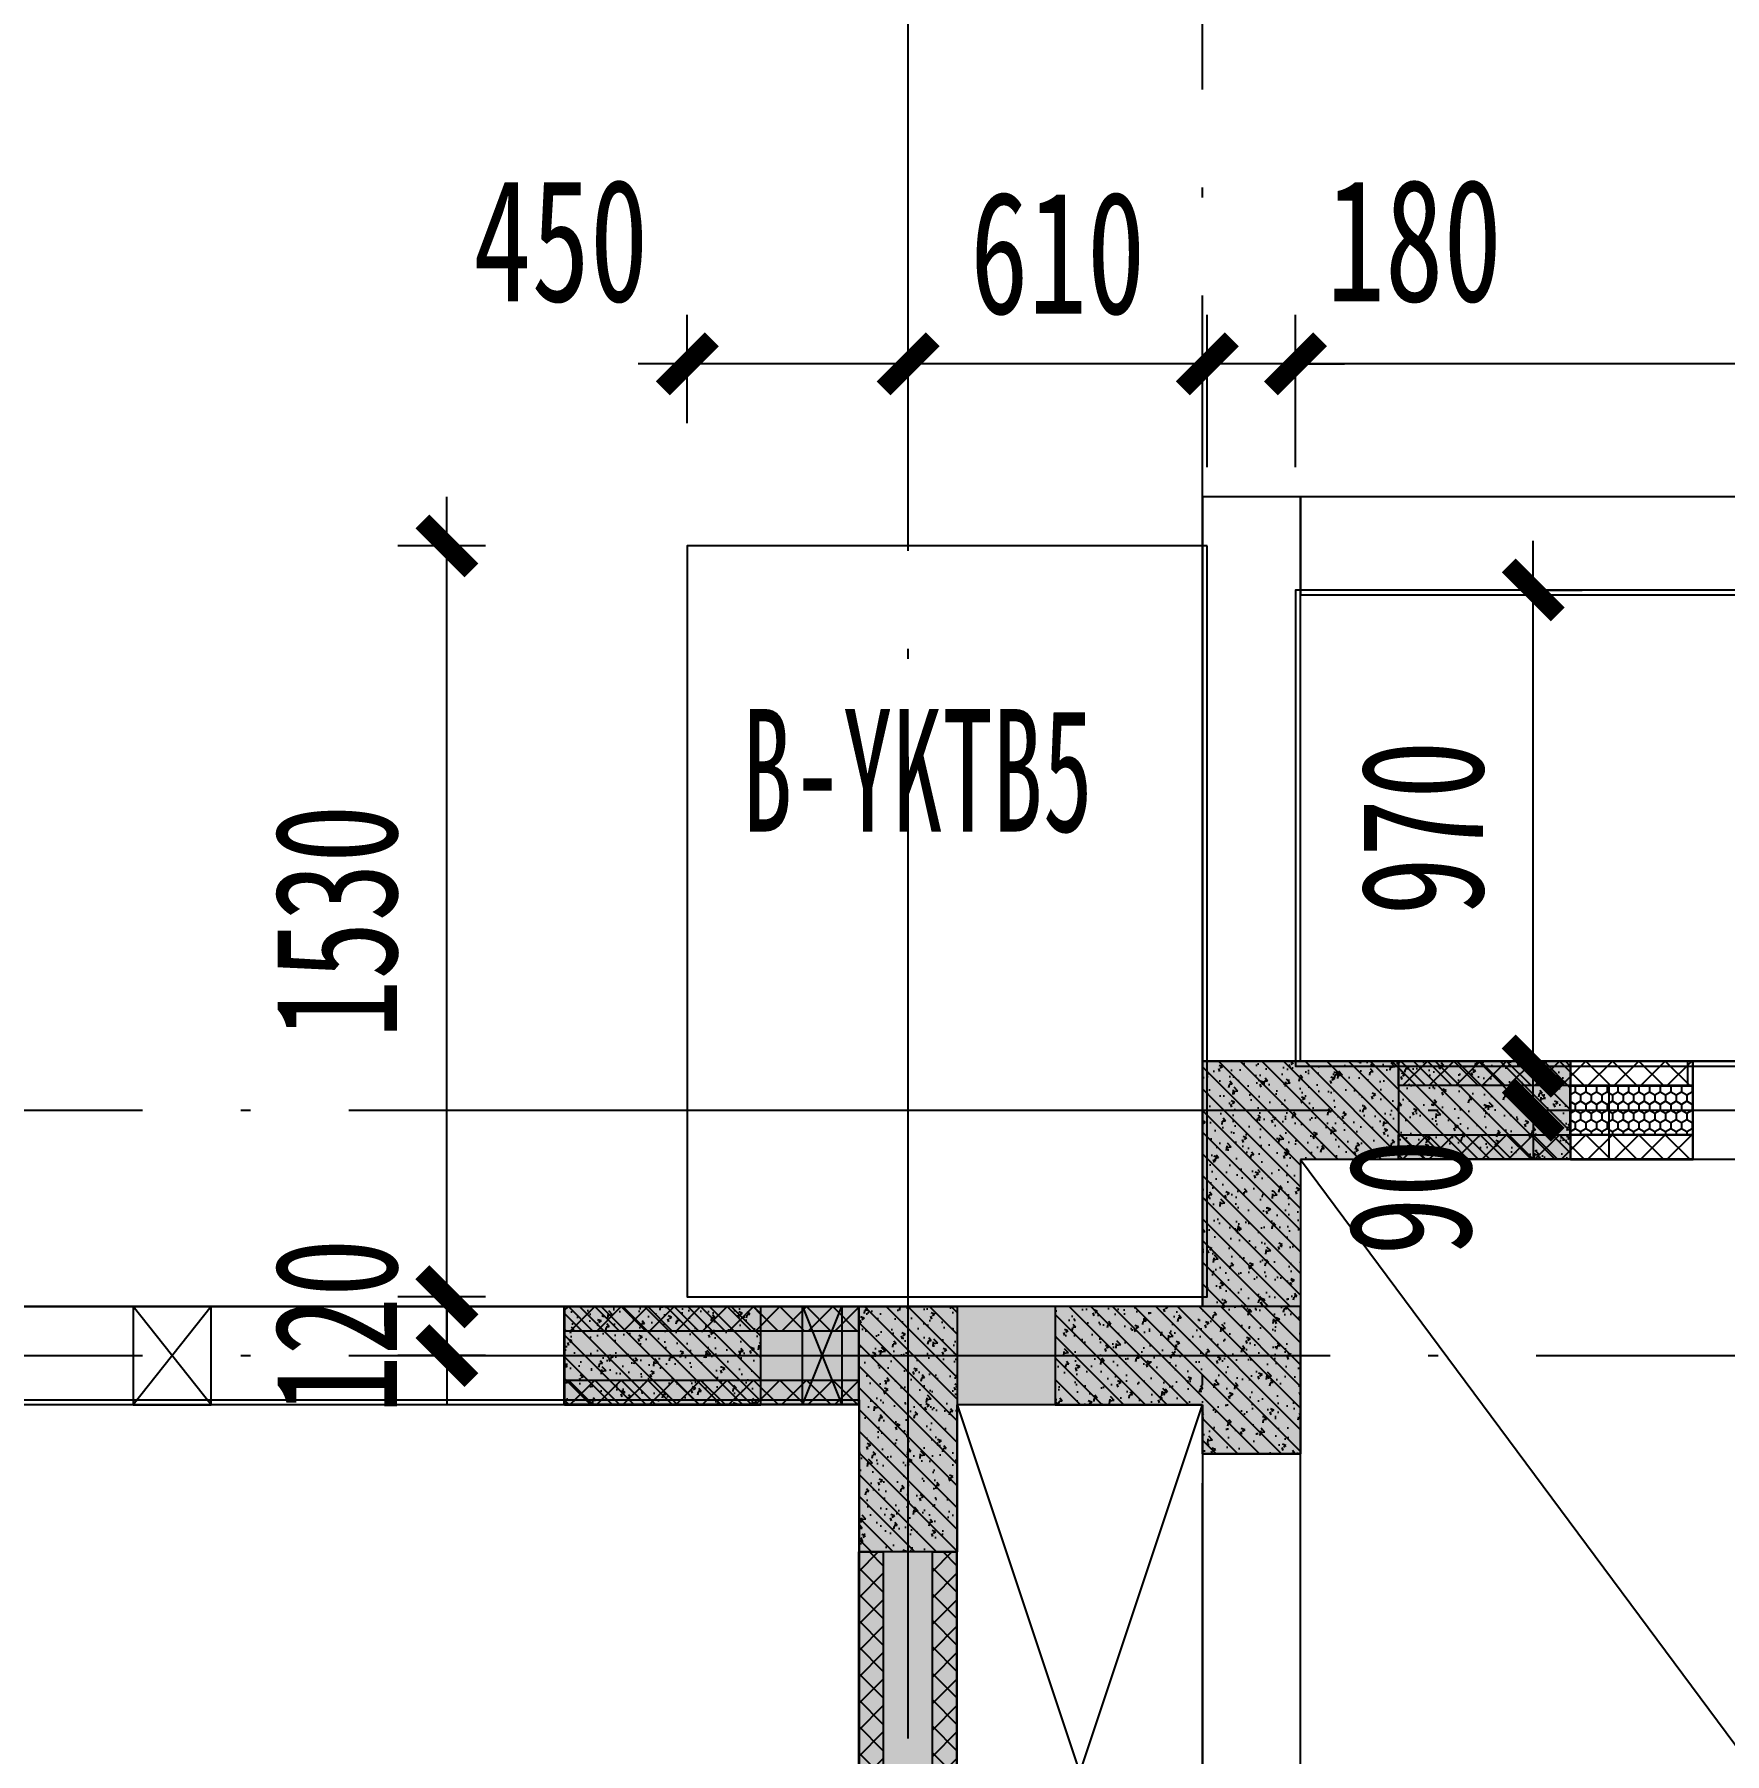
# Model space of a CAD drawing. Extents: x -3200779283 to -8106663, y 659664 to 1123462.
# Drawn here: x -8142881 to -8139436, y 937714 to 941217 of the extents above; entities that cross this region are included whole.
import ezdxf
from ezdxf.enums import TextEntityAlignment as Align

# ---------------------------------------------------------------- set-up
doc = ezdxf.new("R2010")
doc.units = 0
doc.header["$LTSCALE"] = 1000
doc.header["$MEASUREMENT"] = 0
for name, pattern in [('120-墙体$0$CONTINOUS', [0]), ('125-核心筒-标准层$0$CONTINOUS', [0]), ('3#-轴线$0$DOTE', [2.4200000000000004, 2, -0.2, 0.02, -0.2]), ('3#4#5#$0$DASH', [0.35, 0.25, -0.1]), ('DASH', [0.35, 0.25, -0.1])]:
    doc.linetypes.add(name, pattern=pattern)
doc.layers.get('Defpoints').update_dxf_attribs({"color": 30, "linetype": 'DASH'})
for name, color, linetype in [('120-墙体$0$S-WALL', 40, 'Continuous'), ('120-墙体$0$S-WALL-BEAM', 120, 'Continuous'), ('120-墙体$0$S-WALL-COLU', 252, '120-墙体$0$CONTINOUS'), ('120-墙体$0$S-WALL-COLU-HATC', 16, 'Continuous'), ('120-墙体$0$S-WALL-HATC', 253, 'Continuous'), ('120-墙体$0$提结构条件', 7, 'Continuous'), ('120-墙体$0$暖-首层和标准层暖通套管_TZ$0$H-暖洞-穿梁', 3, 'Continuous'), ('125-核心筒-标准层$0$HATCH', 254, 'Continuous'), ('125-核心筒-标准层$0$S-SLAB-HOLE', 5, 'Continuous'), ('125-核心筒-标准层$0$S-WALL', 40, 'Continuous'), ('125-核心筒-标准层$0$S-WALL-BEAM', 120, 'Continuous'), ('125-核心筒-标准层$0$S-WALL-COLU', 252, '125-核心筒-标准层$0$CONTINOUS'), ('125-核心筒-标准层$0$S-WALL-COLU-HATC', 16, 'Continuous'), ('125-核心筒-标准层$0$S-WALL-HATC', 253, 'Continuous'), ('3#-轴线$0$A-ANNO-DOTE', 10, '3#-轴线$0$DOTE'), ('3#4#5#$0$00-板边线', 7, 'Continuous'), ('3#4#5#$0$PC-SLAB', 6, '3#4#5#$0$DASH'), ('3#4#5#$0$S-ANNO-TEXT', 7, 'Continuous'), ('3#4#5#$0$S-DIMS-SLAB', 120, 'Continuous'), ('3#4#5#$0$S-PC-FQ', 4, 'Continuous'), ('3#4#5#$0$S-PC-FQ-WYQ', 4, 'Continuous'), ('3#4#5#$0$S-PC-SLAB', 6, 'Continuous')]:
    doc.layers.add(name, color=color, linetype=linetype)
doc.styles.add('3#4#5#$0$外部参照 1$0$宋体', font='', dxfattribs={"width": 0.8})
doc.styles.add('3#4#5#$0$楷体', font='', dxfattribs={"width": 0.7})
doc.styles.get('3#4#5#$0$外部参照 1$0$宋体').set_extended_font_data('SimSun')
doc.styles.get('3#4#5#$0$楷体').set_extended_font_data('KaiTi_GB2312')
doc.dimstyles.new('3#4#5#$0$TSSD_100_100', dxfattribs={"dimtxt": 250, "dimasz": 100, "dimexe": 100, "dimexo": 250, "dimgap": 100, "dimtad": 1, "dimdec": 0, "dimzin": 0, "dimdsep": 46, "dimtxsty": '3#4#5#$0$楷体', "dimblk": '3#4#5#$0$_ArchTick', "dimcen": 0, "dimdle": 100, "dimclrt": 7, "dimadec": 0, "dimazin": 0, "dimtfac": 1, "dimtdec": 0, "dimtix": 1, "dimtmove": 2, "dimatfit": 3, "dimfxl": 1, "dimtolj": 1, "dimtzin": 0, "dimarcsym": 0})
pattern_1 = [(225, (-650407.2216447918, -531464.0182287013), (26.94076836320745, -26.94076836320746), []), (315, (-650407.2216447918, -531464.0182287013), (26.94076836320746, 26.94076836320745), [])]
pattern_2 = [(225, (-650407.2216447843, -531614.0182259246), (26.94076836320745, -26.94076836320746), []), (315, (-650407.2216447843, -531614.0182259246), (26.94076836320746, 26.94076836320745), [])]
pattern_3 = [(269.994290487128, (110828.0983717282, 3091305.449310958), (10.82344901253679, -18.75107864760912), [12.5, -25]), (29.99429048712797, (110828.0983717282, 3091305.449310958), (10.82718595092106, 18.74892112522701), [12.5, -25]), (329.994290487128, (110828.0983717282, 3091305.449310958), (21.65063496345785, -0.002157522382106803), [-25, 12.5])]

# ---------------------------------------------------------------- blocks, each defined once
blk = doc.blocks.new('3#4#5#$0$B-YNQ3')
at = {"layer": '3#4#5#$0$S-PC-FQ-WYQ'}
h = blk.add_hatch(dxfattribs=at)
h.set_pattern_fill('ANSI37', color=256, scale=12, angle=90)
h.set_pattern_definition([(135, (-992358.2834872701, 833989.7067861415), (-26.94076836320746, -26.94076836320745), []), (225, (-992358.2834872701, 833989.7067861415), (26.94076836320745, -26.94076836320746), [])])
h.paths.add_polyline_path([(-130555.6353159794, 319088.2938176148), (-130505.6353159794, 319088.2938176148), (-130505.8737210643, 321488.3999121862), (-130555.8737210643, 321488.3999121862)])
h = blk.add_hatch(dxfattribs=at)
h.set_pattern_fill('ANSI37', color=256, scale=12, angle=90)
h.set_pattern_definition([(135, (-992208.2834900471, 833989.706786149), (-26.94076836320746, -26.94076836320745), []), (225, (-992208.2834900471, 833989.706786149), (26.94076836320745, -26.94076836320746), [])])
h.paths.add_polyline_path([(-130405.6353187566, 319088.2938176224), (-130355.6353187566, 319088.2938176224), (-130355.8737238415, 321488.3999121937), (-130405.8737238415, 321488.3999121937)])
for points in [[(-130555.6353159794, 319088.2938176148), (-130505.6353159794, 319088.2938176148), (-130505.8737210643, 321488.3999121862), (-130555.8737210643, 321488.3999121862)], [(-130555.8737213502, 321488.3999121862), (-130355.8737210066, 321488.3999121862), (-130355.6353159216, 319088.2938176224), (-130555.6353162653, 319088.2938176224)], [(-130405.6353187566, 319088.2938176224), (-130355.6353187566, 319088.2938176224), (-130355.8737238415, 321488.3999121937), (-130405.8737238415, 321488.3999121937)]]:
    blk.add_lwpolyline(points, close=True, dxfattribs=at)
blk = doc.blocks.new('3#4#5#$0$B-YWQ3')
at = {"layer": '3#4#5#$0$S-PC-FQ'}
h = blk.add_hatch(dxfattribs=at)
h.set_pattern_fill('HONEY', color=6, scale=100, angle=-90.00570951287202)
h.set_pattern_definition(pattern_3)
h.paths.add_polyline_path([(-138305.9950628587, 330338.3942316874), (-138306.0050278385, 330238.3942321839), (-138556.0100336152, 330238.3917263955), (-138556.0000686354, 330338.391725899)])
h = blk.add_hatch(dxfattribs=at)
h.set_pattern_fill('HONEY', color=6, scale=100, angle=-90.00570951287202)
h.set_pattern_definition(pattern_3)
h.paths.add_polyline_path([(-137306.0050511253, 330338.3942316874), (-137305.9950861455, 330238.3942321839), (-137055.9900803688, 330238.3917263955), (-137056.0000453486, 330338.391725899)])
at = {"layer": '3#4#5#$0$S-PC-FQ-WYQ'}
h = blk.add_hatch(dxfattribs=at)
h.set_pattern_fill('ANSI37', color=256, scale=12, angle=180)
h.set_pattern_definition(pattern_1)
h.paths.add_polyline_path([(-138905.8095192583, 330388.3917027524), (-138905.8095192583, 330338.3917027524), (-138306.0000686279, 330338.3917424412), (-138306.0000686279, 330388.3917424412)])
h = blk.add_hatch(dxfattribs=at)
h.set_pattern_fill('ANSI37', color=256, scale=12, angle=180)
h.set_pattern_definition(pattern_1)
h.paths.add_polyline_path([(-136705.800822203, 330338.3917027524), (-136705.800822203, 330388.3917027524), (-137306.0000686428, 330388.3917424412), (-137306.0000686428, 330338.3917424412)])
h = blk.add_hatch(dxfattribs=at)
h.set_pattern_fill('ANSI37', color=256, scale=12, angle=180)
h.set_pattern_definition(pattern_2)
h.paths.add_polyline_path([(-138905.8095192658, 330238.3917055296), (-138905.8095192658, 330188.3917055296), (-138306.0000686354, 330188.3917452184), (-138306.0000686354, 330238.3917452184)])
h = blk.add_hatch(dxfattribs=at)
h.set_pattern_fill('ANSI37', color=256, scale=12, angle=180)
h.set_pattern_definition(pattern_2)
h.paths.add_polyline_path([(-136705.8008221956, 330188.3917055296), (-136705.8008221956, 330238.3917055296), (-137306.0000686354, 330238.3917452184), (-137306.0000686354, 330188.3917452184)])
at = {"layer": '3#4#5#$0$S-PC-FQ', "color": 6}
for points in [[(-138305.9950628587, 330338.3942316874), (-138306.0050278385, 330238.3942321839), (-138556.0100336152, 330238.3917263955), (-138556.0000686354, 330338.391725899)], [(-137306.0050511253, 330338.3942316874), (-137305.9950861455, 330238.3942321839), (-137055.9900803688, 330238.3917263955), (-137056.0000453486, 330338.391725899)]]:
    blk.add_lwpolyline(points, close=True, dxfattribs=at)
at = {"layer": '3#4#5#$0$S-PC-FQ-WYQ'}
for points in [[(-138306.0000686354, 330188.3917449325), (-138306.0000686354, 330388.3917452762), (-138905.8095192583, 330388.3917055874), (-138905.8095192583, 330188.3917052437)], [(-138905.8095192583, 330338.3917027524), (-138905.8095192583, 330388.3917027524), (-138306.0000686279, 330388.3917424412), (-138306.0000686279, 330338.3917424412)], [(-138306.0000453486, 330388.3917424412), (-137306.0000686354, 330388.3917424412), (-137306.0000686354, 330188.3917449325), (-138306.0000453486, 330188.3917449325)], [(-137306.0000686354, 330188.3917449325), (-137306.0000686354, 330388.3917452762), (-136705.800822203, 330388.3917055874), (-136705.800822203, 330188.3917052437)], [(-136705.800822203, 330338.3917027524), (-136705.800822203, 330388.3917027524), (-137306.0000686428, 330388.3917424412), (-137306.0000686428, 330338.3917424412)], [(-138905.8095192658, 330188.3917055296), (-138905.8095192658, 330238.3917055296), (-138306.0000686354, 330238.3917452184), (-138306.0000686354, 330188.3917452184)], [(-136705.8008221956, 330188.3917055296), (-136705.8008221956, 330238.3917055296), (-137306.0000686354, 330238.3917452184), (-137306.0000686354, 330188.3917452184)]]:
    blk.add_lwpolyline(points, close=True, dxfattribs=at)
blk = doc.blocks.new('3#4#5#$0$B-YWQ4')
at = {"layer": '3#4#5#$0$S-PC-FQ-WYQ'}
h = blk.add_hatch(dxfattribs=at)
h.set_pattern_fill('ANSI37', color=256, scale=12, angle=180)
h.set_pattern_definition([(225, (-649357.1647649896, -531964.0176367247), (26.94076836320745, -26.94076836320746), []), (315, (-649357.1647649896, -531964.0176367247), (26.94076836320746, 26.94076836320745), [])])
h.paths.add_polyline_path([(-135005.7535022022, 329838.3923358618), (-135005.7535022022, 329888.3923358618), (-135605.8114983481, 329888.3923344182), (-135605.8114983481, 329838.3923344182)])
h = blk.add_hatch(dxfattribs=at)
h.set_pattern_fill('ANSI37', color=256, scale=12, angle=180)
h.set_pattern_definition([(225, (-646857.1719511063, -531964.0159764017), (26.94076836320745, -26.94076836320746), []), (315, (-646857.1719511063, -531964.0159764017), (26.94076836320746, 26.94076836320745), [])])
h.paths.add_polyline_path([(-132505.7606883189, 329838.3939961847), (-132505.7606883189, 329888.3939961847), (-133505.7533912854, 329888.3939947409), (-133505.7533912854, 329838.3939947409)])
h = blk.add_hatch(dxfattribs=at)
h.set_pattern_fill('ANSI37', color=256, scale=12, angle=180)
h.set_pattern_definition([(225, (-644507.2744158087, -531964.0158401527), (26.94076836320745, -26.94076836320746), []), (315, (-644507.2744158087, -531964.0158401527), (26.94076836320746, 26.94076836320745), [])])
h.paths.add_polyline_path([(-130905.85359322, 329838.3940913012), (-130905.85359322, 329888.3940913012), (-131305.7606210243, 329888.39413099), (-131305.7606210243, 329838.39413099)])
h = blk.add_hatch(dxfattribs=at)
h.set_pattern_fill('ANSI37', color=256, scale=12, angle=180)
h.set_pattern_definition([(225, (-649357.1647649822, -532114.0176339478), (26.94076836320745, -26.94076836320746), []), (315, (-649357.1647649822, -532114.0176339478), (26.94076836320746, 26.94076836320745), [])])
h.paths.add_polyline_path([(-135005.7535021948, 329688.392338639), (-135005.7535021948, 329738.392338639), (-135605.8114983407, 329738.3923371954), (-135605.8114983407, 329688.3923371954)])
h = blk.add_hatch(dxfattribs=at)
h.set_pattern_fill('ANSI37', color=256, scale=12, angle=180)
h.set_pattern_definition([(225, (-646857.1719510988, -532114.0159736248), (26.94076836320745, -26.94076836320746), []), (315, (-646857.1719510988, -532114.0159736248), (26.94076836320746, 26.94076836320745), [])])
h.paths.add_polyline_path([(-132505.7606883114, 329688.393998962), (-132505.7606883114, 329738.393998962), (-133505.753391278, 329738.3939975181), (-133505.753391278, 329688.3939975181)])
h = blk.add_hatch(dxfattribs=at)
h.set_pattern_fill('ANSI37', color=256, scale=12, angle=180)
h.set_pattern_definition([(225, (-644507.2744158013, -532114.0158373758), (26.94076836320745, -26.94076836320746), []), (315, (-644507.2744158013, -532114.0158373758), (26.94076836320746, 26.94076836320745), [])])
h.paths.add_polyline_path([(-130905.8535932126, 329688.3940940784), (-130905.8535932126, 329738.3940940784), (-131305.7606210168, 329738.3941337672), (-131305.7606210168, 329688.3941337672)])
for points in [[(-135005.7535022022, 329838.3923358618), (-135005.7535022022, 329888.3923358618), (-135605.8114983481, 329888.3923344182), (-135605.8114983481, 329838.3923344182)], [(-135605.8114983407, 329688.3923369095), (-135605.8114983407, 329888.3923372531), (-135005.7535022022, 329888.3923386968), (-135005.7535022022, 329688.3923383531)], [(-135005.7535022022, 329888.3939642662), (-133505.7535643657, 329888.3939642662), (-133505.7535643657, 329688.3907127837), (-135005.7535022022, 329688.3907127837)], [(-132505.7606883189, 329838.3939961847), (-132505.7606883189, 329888.3939961847), (-133505.7533912854, 329888.3939947409), (-133505.7533912854, 329838.3939947409)], [(-133505.753391278, 329688.3939972322), (-133505.753391278, 329888.3939975759), (-132505.7606883189, 329888.3939990197), (-132505.7606883189, 329688.393998676)], [(-132505.7606210168, 329888.3913345101), (-131305.7607940738, 329888.393963755), (-131305.7607940738, 329688.3939516462), (-132505.7606210168, 329688.3913224013)], [(-130905.85359322, 329838.3940913012), (-130905.85359322, 329888.3940913012), (-131305.7606210243, 329888.39413099), (-131305.7606210243, 329838.39413099)], [(-131305.7606210168, 329688.3941334813), (-131305.7606210168, 329888.3941338249), (-130905.85359322, 329888.3940941361), (-130905.85359322, 329688.3940937925)], [(-135005.7535021948, 329688.392338639), (-135005.7535021948, 329738.392338639), (-135605.8114983407, 329738.3923371954), (-135605.8114983407, 329688.3923371954)], [(-132505.7606883114, 329688.393998962), (-132505.7606883114, 329738.393998962), (-133505.753391278, 329738.3939975181), (-133505.753391278, 329688.3939975181)], [(-130905.8535932126, 329688.3940940784), (-130905.8535932126, 329738.3940940784), (-131305.7606210168, 329738.3941337672), (-131305.7606210168, 329688.3941337672)]]:
    blk.add_lwpolyline(points, close=True, dxfattribs=at)
blk = doc.blocks.new('3#4#5#$0$A$C53EF3948')
at = {"layer": '3#4#5#$0$S-PC-FQ-WYQ', "xscale": -1}
for name, p in [('3#4#5#$0$B-YWQ3', (-106006.4793553883, -329888.3812170064)), ('3#4#5#$0$B-YWQ4', (-106006.4793553883, -329888.3812170064)), ('3#4#5#$0$B-YNQ3', (-100756.3582717392, -321988.3993597217))]:
    blk.add_blockref(name, p, dxfattribs=at)
blk = doc.blocks.new('3#4#5#$0$悬挑板-北侧')
at = {"layer": '3#4#5#$0$S-PC-SLAB'}
for points in [[(-262899.7262011849, 92469.8665362058), (-262439.3072780642, 92469.8665362058), (-262444.4097202264, 90939.76404641056), (-262899.738294493, 90939.76400666893)], [(-259459.500885508, 92469.86618528032), (-258399.750670132, 92469.86618605195), (-258399.7506613976, 90939.90435627956), (-259459.5008767736, 90939.90435550793)], [(-262259.5007363076, 92379.92144643073), (-259639.3074048576, 92379.92144643073), (-259639.3074048576, 91409.91038062074), (-262259.5007363076, 91409.91038062074)]]:
    blk.add_lwpolyline(points, close=True, dxfattribs=at)
blk = doc.blocks.new('3#4#5#$0$_ArchTick')
at = {"color": 0, "linetype": 'ByBlock', "const_width": 0.4}
blk.add_lwpolyline([(-0.5, -0.5), (0.5, 0.5)], dxfattribs=at)
blk = doc.blocks.new('*D973')
at = {"layer": '3#4#5#$0$S-DIMS-SLAB', "color": 0, "lineweight": -2, "transparency": 16777216}
for p, q in [((30974.00019725152, 11689.87241103006), (30974.00019725152, 12859.88347684005)), ((30973.9982561526, 12759.88347684005), (31074.00019725152, 12759.88347684005)), ((30973.9982561526, 11789.87241103006), (31074.00019725152, 11789.87241103006))]:
    blk.add_line(p, q, dxfattribs=at)
at = {"layer": 'Defpoints', "color": 0, "transparency": 16777216}
for p in [(30723.9982561526, 12759.88347684005), (30974.00019725152, 12759.88347684005), (30723.9982561526, 11789.87241103006)]:
    blk.add_point(p, dxfattribs=at)
at = {"layer": '3#4#5#$0$S-DIMS-SLAB', "color": 0, "lineweight": -2, "transparency": 16777216, "xscale": 100, "yscale": 100, "zscale": 100}
for p, rotation in [((30974.00019725152, 12759.88347684005), 90), ((30974.00019725152, 11789.87241103006), 270)]:
    blk.add_blockref('3#4#5#$0$_ArchTick', p, dxfattribs=dict(at, rotation=rotation))
at = {"layer": '3#4#5#$0$S-DIMS-SLAB', "color": 7, "transparency": 16777216, "insert": (30749.00019725151, 12274.87794393504), "char_height": 250, "attachment_point": 5, "rotation": 90, "style": '3#4#5#$0$楷体'}
blk.add_mtext('\\A1;970', dxfattribs=at)
blk = doc.blocks.new('*D974')
at = {"layer": '3#4#5#$0$S-DIMS-SLAB', "color": 0, "lineweight": -2, "transparency": 16777216}
for p, q in [((30974.00019725163, 11789.87293203402), (30974.00019725163, 11889.87293203402)), ((30973.9982561526, 11789.87293203402), (31074.00019725163, 11789.87293203402)), ((30974.00019725163, 11699.72267335951), (30974.00019725163, 11789.87293203402)), ((30973.9982561526, 11699.72267335951), (31074.00019725163, 11699.72267335951)), ((30974.00019725163, 11699.72267335951), (30974.00019725163, 11599.72267335951))]:
    blk.add_line(p, q, dxfattribs=at)
at = {"layer": 'Defpoints', "color": 0, "transparency": 16777216}
for p in [(30723.9982561526, 11789.87293203402), (30974.00019725163, 11789.87293203402), (30723.9982561526, 11699.72267335951)]:
    blk.add_point(p, dxfattribs=at)
at = {"layer": '3#4#5#$0$S-DIMS-SLAB', "color": 0, "lineweight": -2, "transparency": 16777216, "xscale": 100, "yscale": 100, "zscale": 100}
for p, rotation in [((30974.00019725163, 11789.87293203402), 270), ((30974.00019725163, 11699.72267335951), 90)]:
    blk.add_blockref('3#4#5#$0$_ArchTick', p, dxfattribs=dict(at, rotation=rotation))
at = {"layer": '3#4#5#$0$S-DIMS-SLAB', "color": 7, "transparency": 16777216, "insert": (30724.0001972513, 11522.41498105184), "char_height": 250, "attachment_point": 5, "rotation": 90, "style": '3#4#5#$0$楷体'}
blk.add_mtext('\\A1;90', dxfattribs=at)
blk = doc.blocks.new('*D978')
at = {"layer": '3#4#5#$0$S-DIMS-SLAB', "color": 0, "lineweight": -2, "transparency": 16777216}
for p, q in [((30489.58182328148, 13009.88186566913), (30489.58182328148, 13320.70183472472)), ((33109.77515473147, 13009.88186566913), (33109.77515473147, 13320.70183472472)), ((33209.77515473147, 13220.70183472472), (30389.58182328148, 13220.70183472472))]:
    blk.add_line(p, q, dxfattribs=at)
at = {"layer": 'Defpoints', "color": 0, "transparency": 16777216}
for p in [(30489.58182328148, 13220.70183472472), (30489.58182328148, 12759.88186566913), (33109.77515473147, 12759.88186566913)]:
    blk.add_point(p, dxfattribs=at)
at = {"layer": '3#4#5#$0$S-DIMS-SLAB', "color": 0, "lineweight": -2, "transparency": 16777216, "xscale": 100, "yscale": 100, "zscale": 100, "rotation": 180}
blk.add_blockref('3#4#5#$0$_ArchTick', (30489.58182328148, 13220.70183472472), dxfattribs=at)
at = {"layer": '3#4#5#$0$S-DIMS-SLAB', "color": 0, "lineweight": -2, "transparency": 16777216, "xscale": 100, "yscale": 100, "zscale": 100}
blk.add_blockref('3#4#5#$0$_ArchTick', (33109.77515473147, 13220.70183472472), dxfattribs=at)
at = {"layer": '3#4#5#$0$S-DIMS-SLAB', "color": 7, "transparency": 16777216, "insert": (31799.67848900647, 13445.70183472472), "char_height": 250, "attachment_point": 5, "style": '3#4#5#$0$楷体'}
blk.add_mtext('\\A1;2620', dxfattribs=at)
blk = doc.blocks.new('*D979')
at = {"layer": '3#4#5#$0$S-DIMS-SLAB', "color": 0, "lineweight": -2, "transparency": 16777216}
for p, q in [((29250.02507585564, 13099.82660529035), (29250.02507585564, 13320.70183549635)), ((29700.01558052259, 13099.82660529038), (29700.01558052259, 13320.70183549635)), ((29800.01558052259, 13220.70183549635), (29150.02507585564, 13220.70183549635))]:
    blk.add_line(p, q, dxfattribs=at)
at = {"layer": 'Defpoints', "color": 0, "transparency": 16777216}
for p in [(29250.02507585564, 13220.70183549635), (29250.02507585564, 12849.82660529035), (29700.01558052259, 12849.82660529038)]:
    blk.add_point(p, dxfattribs=at)
at = {"layer": '3#4#5#$0$S-DIMS-SLAB', "color": 0, "lineweight": -2, "transparency": 16777216, "xscale": 100, "yscale": 100, "zscale": 100, "rotation": 180}
blk.add_blockref('3#4#5#$0$_ArchTick', (29250.02507585564, 13220.70183549635), dxfattribs=at)
at = {"layer": '3#4#5#$0$S-DIMS-SLAB', "color": 0, "lineweight": -2, "transparency": 16777216, "xscale": 100, "yscale": 100, "zscale": 100}
blk.add_blockref('3#4#5#$0$_ArchTick', (29700.01558052259, 13220.70183549635), dxfattribs=at)
at = {"layer": '3#4#5#$0$S-DIMS-SLAB', "color": 7, "transparency": 16777216, "insert": (28991.94815277873, 13470.70183549635), "char_height": 250, "attachment_point": 5, "style": '3#4#5#$0$楷体'}
blk.add_mtext('\\A1;450', dxfattribs=at)
blk = doc.blocks.new('*D981')
at = {"layer": '3#4#5#$0$S-DIMS-SLAB', "color": 0, "lineweight": -2, "transparency": 16777216}
for p, q in [((28760.14181633455, 11219.86477474633), (28760.14181633455, 12949.76971364677)), ((28838.7763511846, 12849.76971364677), (28660.14181633455, 12849.76971364677)), ((28838.77647426167, 11319.86477474633), (28660.14181633455, 11319.86477474633))]:
    blk.add_line(p, q, dxfattribs=at)
at = {"layer": 'Defpoints', "color": 0, "transparency": 16777216}
for p in [(28760.14181633455, 12849.76971364677), (29088.7763511846, 12849.76971364677), (29088.77647426167, 11319.86477474633)]:
    blk.add_point(p, dxfattribs=at)
at = {"layer": '3#4#5#$0$S-DIMS-SLAB', "color": 0, "lineweight": -2, "transparency": 16777216, "xscale": 100, "yscale": 100, "zscale": 100}
for p, rotation in [((28760.14181633455, 12849.76971364677), 90), ((28760.14181633455, 11319.86477474633), 270)]:
    blk.add_blockref('3#4#5#$0$_ArchTick', p, dxfattribs=dict(at, rotation=rotation))
at = {"layer": '3#4#5#$0$S-DIMS-SLAB', "color": 7, "transparency": 16777216, "insert": (28535.14181633455, 12084.81724419654), "char_height": 250, "attachment_point": 5, "rotation": 90, "style": '3#4#5#$0$楷体'}
blk.add_mtext('\\A1;1530', dxfattribs=at)
blk = doc.blocks.new('*D984')
at = {"layer": '3#4#5#$0$S-DIMS-SLAB', "color": 0, "lineweight": -2, "transparency": 16777216}
for p, q in [((30309.77530341843, 13009.88186669562), (30309.77530341843, 13320.70183472472)), ((30489.58182328148, 13009.88186566913), (30489.58182328148, 13320.70183472472)), ((30309.77530341843, 13220.70183472472), (30209.77530341843, 13220.70183472472)), ((30489.58182328148, 13220.70183472472), (30309.77530341843, 13220.70183472472)), ((30489.58182328148, 13220.70183472472), (30589.58182328148, 13220.70183472472))]:
    blk.add_line(p, q, dxfattribs=at)
at = {"layer": 'Defpoints', "color": 0, "transparency": 16777216}
for p in [(30309.77530341843, 13220.70183472472), (30309.77530341843, 12759.88186669562), (30489.58182328148, 12759.88186566913)]:
    blk.add_point(p, dxfattribs=at)
at = {"layer": '3#4#5#$0$S-DIMS-SLAB', "color": 0, "lineweight": -2, "transparency": 16777216, "xscale": 100, "yscale": 100, "zscale": 100}
blk.add_blockref('3#4#5#$0$_ArchTick', (30309.77530341843, 13220.70183472472), dxfattribs=at)
at = {"layer": '3#4#5#$0$S-DIMS-SLAB', "color": 0, "lineweight": -2, "transparency": 16777216, "xscale": 100, "yscale": 100, "zscale": 100, "rotation": 180}
blk.add_blockref('3#4#5#$0$_ArchTick', (30489.58182328148, 13220.70183472472), dxfattribs=at)
at = {"layer": '3#4#5#$0$S-DIMS-SLAB', "color": 7, "transparency": 16777216, "insert": (30731.50490020454, 13470.70183472472), "char_height": 250, "attachment_point": 5, "style": '3#4#5#$0$楷体'}
blk.add_mtext('\\A1;180', dxfattribs=at)
blk = doc.blocks.new('*D985')
at = {"layer": '3#4#5#$0$S-DIMS-SLAB', "color": 0, "lineweight": -2, "transparency": 16777216}
for p, q in [((29700.01558052259, 13099.82660529038), (29700.01558052259, 13320.70183549635)), ((30309.77530393191, 13099.76979954439), (30309.77530393191, 13320.70183549635)), ((30409.77530393191, 13220.70183549635), (29600.01558052259, 13220.70183549635))]:
    blk.add_line(p, q, dxfattribs=at)
at = {"layer": 'Defpoints', "color": 0, "transparency": 16777216}
for p in [(29700.01558052259, 13220.70183549635), (29700.01558052259, 12849.82660529038), (30309.77530393191, 12849.76979954439)]:
    blk.add_point(p, dxfattribs=at)
at = {"layer": '3#4#5#$0$S-DIMS-SLAB', "color": 0, "lineweight": -2, "transparency": 16777216, "xscale": 100, "yscale": 100, "zscale": 100, "rotation": 180}
blk.add_blockref('3#4#5#$0$_ArchTick', (29700.01558052259, 13220.70183549635), dxfattribs=at)
at = {"layer": '3#4#5#$0$S-DIMS-SLAB', "color": 0, "lineweight": -2, "transparency": 16777216, "xscale": 100, "yscale": 100, "zscale": 100}
blk.add_blockref('3#4#5#$0$_ArchTick', (30309.77530393191, 13220.70183549635), dxfattribs=at)
at = {"layer": '3#4#5#$0$S-DIMS-SLAB', "color": 7, "transparency": 16777216, "insert": (30004.89544222725, 13445.70183549635), "char_height": 250, "attachment_point": 5, "style": '3#4#5#$0$楷体'}
blk.add_mtext('\\A1;610', dxfattribs=at)
blk = doc.blocks.new('*D986')
at = {"layer": '3#4#5#$0$S-DIMS-SLAB', "color": 0, "lineweight": -2, "transparency": 16777216}
for p, q in [((28760.14181633449, 11319.86477474633), (28760.14181633449, 11419.86477474633)), ((28838.77647426167, 11319.86477474633), (28660.14181633449, 11319.86477474633)), ((28760.14181633449, 11319.86477474633), (28760.14181633449, 11199.99965178129)), ((28838.77647426167, 11199.99965178129), (28660.14181633449, 11199.99965178129)), ((28760.14181633449, 11199.99965178129), (28760.14181633449, 11099.99965178129))]:
    blk.add_line(p, q, dxfattribs=at)
at = {"layer": 'Defpoints', "color": 0, "transparency": 16777216}
for p in [(29088.77647426167, 11319.86477474633), (28760.14181633449, 11199.99965178129), (29088.77647426167, 11199.99965178129)]:
    blk.add_point(p, dxfattribs=at)
at = {"layer": '3#4#5#$0$S-DIMS-SLAB', "color": 0, "lineweight": -2, "transparency": 16777216, "xscale": 100, "yscale": 100, "zscale": 100}
for p, rotation in [((28760.14181633449, 11319.86477474633), 270), ((28760.14181633449, 11199.99965178129), 90)]:
    blk.add_blockref('3#4#5#$0$_ArchTick', p, dxfattribs=dict(at, rotation=rotation))
at = {"layer": '3#4#5#$0$S-DIMS-SLAB', "color": 7, "transparency": 16777216, "insert": (28535.14181633449, 11259.9322132638), "char_height": 250, "attachment_point": 5, "rotation": 90, "style": '3#4#5#$0$楷体'}
blk.add_mtext('\\A1;120', dxfattribs=at)
blk = doc.blocks.new('3#4#5#$0$ban3')
at = {"layer": '3#4#5#$0$S-PC-SLAB'}
blk.add_lwpolyline([(-216832.0009944952, 409964.9999670067), (-216832.0009944952, 412984.9999670067), (-219532.0009944952, 412984.9999670067), (-219532.0009944952, 409964.9999670067)], close=True, dxfattribs=at)
blk = doc.blocks.new('3#4#5#$0$5#')
at = {"layer": '3#4#5#$0$S-ANNO-TEXT', "xscale": -1}
blk.add_blockref('3#4#5#$0$ban3', (-43034.90157780028, -247400.4721099574), dxfattribs=at)
blk = doc.blocks.new('120-墙体$0$tretyyt')
at = {"layer": '120-墙体$0$暖-首层和标准层暖通套管_TZ$0$H-暖洞-穿梁', "color": 5}
for p, q in [((52497.95184686818, 59304.6456090584), (52297.95184694059, 59384.6456090584)), ((52297.95184694059, 59304.6456090584), (52497.95184686818, 59384.6456090584))]:
    blk.add_line(p, q, dxfattribs=at)
blk.add_lwpolyline([(52497.95184686818, 59304.6456090584), (52497.95184686818, 59384.6456090584), (52297.95184694059, 59384.6456090584), (52297.95184694059, 59304.6456090584)], close=True, dxfattribs=at)
blk = doc.blocks.new('120-墙体$0$rtret')
at = {"layer": '120-墙体$0$暖-首层和标准层暖通套管_TZ$0$H-暖洞-穿梁', "color": 3}
for p, q in [((53777.45084473341, 61921.49800726742), (53618.45084473352, 61721.49800733983)), ((53777.45084473341, 61721.49800733983), (53618.45084473352, 61921.49800726742))]:
    blk.add_line(p, q, dxfattribs=at)
blk.add_lwpolyline([(53777.45084473341, 61921.49800726742), (53618.45084473352, 61921.49800726742), (53618.45084473352, 61721.49800733983), (53777.45084473341, 61721.49800733983)], close=True, dxfattribs=at)
blk = doc.blocks.new('120-墙体$0$A$Ca94620f4')
at = {"layer": '120-墙体$0$提结构条件', "rotation": 90}
blk.add_blockref('120-墙体$0$tretyyt', (51869.64560905844, -52297.95078706497), dxfattribs=at)
at = {"layer": '120-墙体$0$提结构条件', "xscale": -1}
blk.add_blockref('120-墙体$0$rtret', (47547.95084473345, -61721.5067575188), dxfattribs=at)
blk = doc.blocks.new('120-墙体')
at = {"layer": '120-墙体$0$S-WALL-COLU-HATC'}
h = blk.add_hatch(dxfattribs=at)
h.set_pattern_fill('AR-CONC', color=256, scale=10)
h.set_pattern_definition([(49.99999999999999, (-5604.749716112681, -241007.8141536725), (71.72601826007535, -6.275213498259511), [7.5, -82.5]), (355, (-5604.749716112681, -241007.8141536725), (-13.8751333613, 75.21921337000119), [6, -66]), (100.4514, (-5598.772548112669, -241008.3370876726), (57.85093817140216, 68.94395420609536), [6.374018999999974, -70.11421119999957]), (46.18420000000002, (-5604.749716112681, -240987.8141536725), (106.7241048625644, -16.55190143290181), [11.24999999999991, -123.7499999999992]), (96.6356, (-5595.856041612686, -240989.1934843725), (93.46627055487033, 97.41178709004417), [9.561028799999999, -105.1713]), (351.1842, (-5604.749716112681, -240987.8141536725), (93.46619451336272, 97.41186009253246), [9, -99]), (21, (-5594.749716112681, -240992.8141536725), (59.69070521184616, -40.26188906653388), [7.5, -82.5]), (326.0000000000001, (-5594.749716112681, -240992.8141536725), (24.33153319215817, 72.5150045046853), [6, -66]), (71.4514, (-5589.775492812681, -240996.1693142726), (84.02226285814899, 32.25304967099524), [6.374019000000001, -70.1142112]), (37.50000000000001, (-5604.749716112681, -241007.8141536725), (1.215985531729067, 33.28938538313115), [0, -65.19999999999999, 0, -67, 0, -66.25]), (7.499999999999999, (-5604.749716112681, -241007.8141536725), (26.30695374421486, 39.44117118823603), [0, -38.2, 0, -63.7, 0, -25.25]), (327.5, (-5627.04971611267, -241007.8141536725), (53.3822436172409, -2.255487173437976), [0, -25, 0, -78, 0, -103.5]), (317.5, (-5637.04971611267, -241007.8141536725), (58.31861693423862, 10.01049823323177), [0, -32.5, 0, -51.8, 0, -73.5])])
h.paths.add_polyline_path([(-7599.999502355931, -99.99890062701888), (-7599.999502355939, 100.0010993729807), (-7200, 99.99999999999955), (-7200, -100)])
h = blk.add_hatch(dxfattribs=at)
h.set_pattern_fill('ANSI31', color=256, scale=250, style=0)
h.set_pattern_definition([(45, (-5604.749716112681, -241007.8141536725), (-22.09708691207961, 22.09708691207961), [])])
h.paths.add_polyline_path([(-7599.999502355939, 100.0010993729807), (-7599.999502355931, -99.99890062701888), (-7200, -100), (-7200, 99.99999999999955)])
at = {"layer": '120-墙体$0$S-WALL-HATC'}
blk.add_hatch(color=256, dxfattribs=at).paths.add_polyline_path([(-7800, 99.99999999999955), (-7800.000000000015, -100.0000000000009), (-7200, -100), (-7200, 99.99999999999955)])
at = {"layer": '120-墙体$0$S-WALL'}
for p, q in [((-7800, 99.99999999999955), (-7200, 99.99999999999955)), ((-7200, -100), (-7200, 99.99999999999955)), ((-7800.000000000015, -100.0000000000009), (-7200, -100))]:
    blk.add_line(p, q, dxfattribs=at)
at = {"layer": '120-墙体$0$S-WALL-BEAM'}
blk.add_lwpolyline([(-7200, 100.0003920234153), (-7200, -100), (-5700.000000000015, -100.0001960117088), (-5700.000000000015, 100.0001960117079)], close=True, dxfattribs=at)
at = {"layer": '120-墙体$0$S-WALL-COLU', "lineweight": -2}
blk.add_lwpolyline([(-7599.999502355931, -99.99890062701888), (-7599.999502355939, 100.0010993729807), (-7200, 99.99999999999955), (-7200, -100)], close=True, dxfattribs=at)
blk.add_blockref('120-墙体$0$A$Ca94620f4', (-250, -100.0000000000005))
blk = doc.blocks.new('125-核心筒-标准层')
at = {"layer": '125-核心筒-标准层$0$HATCH'}
h = blk.add_hatch(dxfattribs=at)
h.set_pattern_fill('BRICK1', color=256, scale=20, style=0)
h.set_pattern_definition([(0, (-47688.61209499254, -30845.90377062542), (0, 160), []), (90, (-47688.61209499254, -30845.90377062542), (-160, 160), [160, -160])])
h.paths.add_polyline_path([(400, 7499.999803988292), (150, 7499.999803988292), (150, 7700.000228680325), (400, 7700.000228680325)])
at = {"layer": '125-核心筒-标准层$0$S-WALL-COLU-HATC'}
h = blk.add_hatch(dxfattribs=at)
h.set_pattern_fill('AR-CONC', color=256, scale=10)
h.set_pattern_definition([(49.99999999999999, (18489.61140156887, -233407.8110218459), (71.72601826007535, -6.275213498259511), [7.5, -82.5]), (355, (18489.61140156887, -233407.8110218459), (-13.8751333613, 75.21921337000119), [6, -66]), (100.4514, (18495.58856956888, -233408.3339558459), (57.85093817140216, 68.94395420609536), [6.374018999999982, -70.1142111999997]), (46.18420000000002, (18489.61140156887, -233387.8110218459), (106.7241048625644, -16.55190143290181), [11.24999999999992, -123.7499999999994]), (96.6356, (18498.50507606886, -233389.1903525459), (93.46627055487033, 97.41178709004417), [9.561028799999999, -105.1713]), (351.1842, (18489.61140156887, -233387.8110218459), (93.46619451336272, 97.41186009253246), [9, -99]), (21, (18499.61140156887, -233392.8110218459), (59.69070521184616, -40.26188906653388), [7.5, -82.5]), (326.0000000000001, (18499.61140156887, -233392.8110218459), (24.33153319215817, 72.5150045046853), [6, -66]), (71.4514, (18504.58562486887, -233396.1661824459), (84.02226285814899, 32.25304967099524), [6.374019000000001, -70.1142112]), (37.50000000000001, (18489.61140156887, -233407.8110218459), (1.215985531729067, 33.28938538313115), [0, -65.19999999999999, 0, -67, 0, -66.25]), (7.499999999999999, (18489.61140156887, -233407.8110218459), (26.30695374421486, 39.44117118823603), [0, -38.2, 0, -63.7, 0, -25.25]), (327.5, (18467.31140156888, -233407.8110218459), (53.3822436172409, -2.255487173437976), [0, -25, 0, -78, 0, -103.5]), (317.5, (18457.31140156888, -233407.8110218459), (58.31861693423862, 10.01049823323177), [0, -32.5, 0, -51.8, 0, -73.5])])
h.paths.add_polyline_path([(950, 7500), (950.0157759473659, 7200.000364035135), (1150.015775947366, 7200.000364035135), (1150, 7700), (400.0000919103622, 7699.999999460415), (400.0000919103622, 7499.999999460648)])
h = blk.add_hatch(dxfattribs=at)
h.set_pattern_fill('ANSI31', color=256, scale=250, style=0)
h.set_pattern_definition([(45, (18489.61140156887, -233407.8110218459), (-22.09708691207961, 22.09708691207961), [])])
h.paths.add_polyline_path([(950, 7500), (950.0157759473659, 7200.000364035135), (1150.015775947366, 7200.000364035135), (1150, 7700), (400.0000919103622, 7699.999999460415), (400.0000919103622, 7499.999999460648)])
h = blk.add_hatch(dxfattribs=at)
h.set_pattern_fill('AR-CONC', color=256, scale=10)
h.set_pattern_definition([(49.99999999999999, (16687.05247968878, -233495.612466133), (71.72601826007535, -6.275213498259511), [7.5, -82.5]), (355, (16687.05247968878, -233495.612466133), (-13.8751333613, 75.21921337000119), [6, -66]), (100.4514, (16693.02964768879, -233496.135400133), (57.85093817140216, 68.94395420609536), [6.374018999999981, -70.11421119999969]), (46.18420000000002, (16687.05247968878, -233475.612466133), (106.7241048625644, -16.55190143290181), [11.24999999999992, -123.7499999999994]), (96.6356, (16695.94615418877, -233476.991796833), (93.46627055487033, 97.41178709004417), [9.561028799999999, -105.1713]), (351.1842, (16687.05247968878, -233475.612466133), (93.46619451336272, 97.41186009253246), [9, -99]), (21, (16697.05247968878, -233480.612466133), (59.69070521184616, -40.26188906653388), [7.5, -82.5]), (326.0000000000001, (16697.05247968878, -233480.612466133), (24.33153319215817, 72.5150045046853), [6, -66]), (71.4514, (16702.02670298878, -233483.967626733), (84.02226285814899, 32.25304967099524), [6.374019000000001, -70.1142112]), (37.50000000000001, (16687.05247968878, -233495.612466133), (1.215985531729067, 33.28938538313115), [0, -65.19999999999999, 0, -67, 0, -66.25]), (7.499999999999999, (16687.05247968878, -233495.612466133), (26.30695374421486, 39.44117118823603), [0, -38.2, 0, -63.7, 0, -25.25]), (327.5, (16664.75247968879, -233495.612466133), (53.3822436172409, -2.255487173437976), [0, -25, 0, -78, 0, -103.5]), (317.5, (16654.75247968879, -233495.612466133), (58.31861693423862, 10.01049823323177), [0, -32.5, 0, -51.8, 0, -73.5])])
h.paths.add_polyline_path([(1150, 7000), (1149.984224052634, 6900.000000476837), (949.9842240526341, 6900.000000476837), (950, 7200), (1449.999908089638, 7199.999999460415), (1449.999908089638, 6999.999999460648)])
h = blk.add_hatch(dxfattribs=at)
h.set_pattern_fill('ANSI31', color=256, scale=250, style=0)
h.set_pattern_definition([(45, (16687.05247968878, -233495.612466133), (-22.09708691207961, 22.09708691207961), [])])
h.paths.add_polyline_path([(1150, 7000), (1149.984224052634, 6900.000000476837), (949.9842240526341, 6900.000000476837), (950, 7200), (1449.999908089638, 7199.999999460415), (1449.999908089638, 6999.999999460648)])
h = blk.add_hatch(dxfattribs=at)
h.set_pattern_fill('AR-CONC', color=256, scale=10)
h.set_pattern_definition([(49.99999999999999, (14087.0756467121, -230457.8336407725), (71.72601826007535, -6.275213498259511), [7.5, -82.5]), (355, (14087.0756467121, -230457.8336407725), (-13.8751333613, 75.21921337000119), [6, -66]), (100.4514, (14093.05281471211, -230458.3565747725), (57.85093817140216, 68.94395420609536), [6.374018999999977, -70.11421119999962]), (46.18420000000002, (14087.0756467121, -230437.8336407725), (106.7241048625644, -16.55190143290181), [11.24999999999991, -123.7499999999993]), (96.6356, (14095.96932121209, -230439.2129714725), (93.46627055487033, 97.41178709004417), [9.561028799999999, -105.1713]), (351.1842, (14087.0756467121, -230437.8336407725), (93.46619451336272, 97.41186009253246), [9, -99]), (21, (14097.0756467121, -230442.8336407725), (59.69070521184616, -40.26188906653388), [7.5, -82.5]), (326.0000000000001, (14097.0756467121, -230442.8336407725), (24.33153319215817, 72.5150045046853), [6, -66]), (71.4514, (14102.0498700121, -230446.1888013725), (84.02226285814899, 32.25304967099524), [6.374019000000001, -70.1142112]), (37.50000000000001, (14087.0756467121, -230457.8336407725), (1.215985531729067, 33.28938538313115), [0, -65.19999999999999, 0, -67, 0, -66.25]), (7.499999999999999, (14087.0756467121, -230457.8336407725), (26.30695374421486, 39.44117118823603), [0, -38.2, 0, -63.7, 0, -25.25]), (327.5, (14064.77564671211, -230457.8336407725), (53.3822436172409, -2.255487173437976), [0, -25, 0, -78, 0, -103.5]), (317.5, (14054.77564671211, -230457.8336407725), (58.31861693423862, 10.01049823323177), [0, -32.5, 0, -51.8, 0, -73.5])])
h.paths.add_polyline_path([(1850, 7200), (1650, 7200), (1650, 6700), (1850, 6700)])
h = blk.add_hatch(dxfattribs=at)
h.set_pattern_fill('ANSI31', color=256, scale=250, style=0)
h.set_pattern_definition([(45, (14087.0756467121, -230457.8336407725), (-22.09708691207961, 22.09708691207961), [])])
h.paths.add_polyline_path([(1850, 7200), (1650, 7200), (1650, 6700), (1850, 6700)])
at = {"layer": '125-核心筒-标准层$0$S-WALL-HATC'}
for points in [[(400.0000919103622, 7699.999999460531), (400.0000919103622, 7499.999999460531), (950, 7500), (1150, 7700)], [(1150, 7700), (950, 7500), (950, 7100), (1083.333333333314, 7100), (1150, 7200)], [(1083.333333333314, 7100), (1150, 7000), (1650, 7000), (1749.836042866111, 7100), (1750, 7200), (1150, 7200)], [(1749.836042866111, 7100), (1850, 7000), (1850, 7200), (1749.344171464443, 7200)], [(950, 7100), (950, 6900.000000476837), (1150, 6900.000000476837), (1150, 7000), (1083.333333333314, 7100)], [(1650, 5500), (1850, 5500), (1850, 7000), (1749.836042866111, 7100), (1650, 7000)]]:
    blk.add_hatch(color=256, dxfattribs=at).paths.add_polyline_path(points)
at = {"layer": '125-核心筒-标准层$0$S-SLAB-HOLE'}
for points in [[(950, 7500), (-1650, 4000)], [(1650, 5500), (1150, 7000)], [(1650, 7000), (1150, 5500.000392023416)]]:
    blk.add_lwpolyline(points, dxfattribs=at)
at = {"layer": '125-核心筒-标准层$0$S-WALL'}
for p, q in [((400, 7700), (1150, 7700)), ((400, 7500), (400, 7700)), ((1150, 7700), (1150, 7200)), ((400, 7500), (950, 7500)), ((950, 7500), (950, 7100)), ((1150, 7200), (1850, 7200)), ((1850, 5500), (1850, 7200)), ((950, 7100), (950, 6900.000000476837)), ((1150, 6900.000000476837), (1150, 7000)), ((1150, 7000), (1650, 7000)), ((1650, 5500), (1650, 7000)), ((1850, 7000), (1850, 7000)), ((950, 6900.000000476837), (1150, 6900.000000476837))]:
    blk.add_line(p, q, dxfattribs=at)
blk.add_lwpolyline([(400, 7499.999803988292), (150, 7499.999803988292), (150, 7700.000228680325), (400, 7700.000228680325)], close=True, dxfattribs=at)
at = {"layer": '125-核心筒-标准层$0$S-WALL-BEAM'}
for points in [[(-1650.000807691657, 8650.025698073867), (-1650.000807691657, 8850.025698073867), (949.9992625395535, 8850.027524118588), (949.9992625395535, 8650.027524118588)], [(949.9991923083435, 8850.025698073867), (1149.999192308343, 8850.025698073867), (1150, 7700), (950, 7700)], [(400, 7499.999803988292), (400, 7700.000196011708), (-1100, 7700.000392023416), (-1100, 7500)], [(950, 6900.000000476837), (1150, 6900.000000476837), (1150, 5500.000000476837), (950, 5500.000000476837)]]:
    blk.add_lwpolyline(points, close=True, dxfattribs=at)
at = {"layer": '125-核心筒-标准层$0$S-WALL-COLU', "linetype": 'ByBlock'}
for points in [[(950, 7500), (950.0157759473659, 7200.000364035135), (1150.015775947366, 7200.000364035135), (1150, 7700), (400.0000919103622, 7699.999999460415), (400.0000919103622, 7499.999999460648), (950, 7500)], [(1150, 7000), (1149.984224052634, 6900.000000476837), (949.9842240526341, 6900.000000476837), (950, 7200), (1449.999908089638, 7199.999999460415), (1449.999908089638, 6999.999999460648), (1150, 7000)]]:
    blk.add_lwpolyline(points, dxfattribs=at)
at = {"layer": '125-核心筒-标准层$0$S-WALL-COLU', "lineweight": -2}
blk.add_lwpolyline([(1850, 7200), (1650, 7200), (1650, 6700), (1850, 6700)], close=True, dxfattribs=at)
blk = doc.blocks.new('3#-轴线')
at = {"layer": '3#-轴线$0$A-ANNO-DOTE'}
for points in [[(29600, -3200), (29600, 5500)], [(30200, -7100), (30200, 5500)], [(-3000, 500), (44800, 500)], [(-3000, 0), (44800, 0)]]:
    blk.add_lwpolyline(points, dxfattribs=at)
blk = doc.blocks.new('3#4#5#$0$A$C7C4D4DCF')
at = {"layer": '3#4#5#$0$00-板边线', "xscale": -1, "rotation": 359.9999991179201}
blk.add_blockref('3#4#5#$0$悬挑板-北侧', (-229149.7269983948, -79620.0339634202), dxfattribs=at)
at = {"layer": '3#4#5#$0$PC-SLAB', "linetype": 'ByBlock', "style": '3#4#5#$0$外部参照 1$0$宋体', "width": 0.6}
blk.add_text('B-YKTB5', height=250, rotation=359.9999991180639, dxfattribs=at).set_placement((29719.44072889735, 12390.53077345801), align=Align.MIDDLE)
at = {"layer": '3#4#5#$0$S-DIMS-SLAB'}
for base, p1, p2, angle, picture, middle in [((29250.02507585564, 13220.70183549635), (29700.01558052259, 12849.82660529038), (29250.02507585564, 12849.82660529035), 180, '*D979', (28991.94815277873, 13470.70183549635)), ((30309.77530341843, 13220.70183472472), (30489.58182328148, 12759.88186566913), (30309.77530341843, 12759.88186669562), 180, '*D984', (30731.50490020454, 13470.70183472472)), ((30974.00019725163, 11789.87293203402), (30723.99825615258, 11699.7226733595), (30723.99825615258, 11789.87293203402), 90, '*D974', (30724.0001972513, 11522.41498105184))]:
    dim = blk.add_linear_dim(base=base, p1=p1, p2=p2, angle=angle, dimstyle='3#4#5#$0$TSSD_100_100', dxfattribs=at)
    dim.commit()
    dim.dimension.update_dxf_attribs({"geometry": picture, "text_midpoint": middle, "dimtype": 128})
for base, p1, p2, angle, picture, middle in [((29700.01558052259, 13220.70183549635), (30309.77530393191, 12849.76979954439), (29700.01558052259, 12849.82660529038), 180, '*D985', (30004.89544222725, 13445.70183549635)), ((30489.58182328148, 13220.70183472472), (33109.77515473147, 12759.88186566913), (30489.58182328148, 12759.88186566913), 180, '*D978', (31799.67848900647, 13445.70183472472)), ((28760.14181633455, 12849.76971364677), (29088.77647426166, 11319.86477474633), (29088.77635118458, 12849.76971364676), 90, '*D981', (28535.14181633455, 12084.81724419654)), ((30974.00019725152, 12759.88347684005), (30723.99825615258, 11789.87241103005), (30723.99825615258, 12759.88347684004), 90, '*D973', (30749.00019725151, 12274.87794393504)), ((28760.14181633449, 11199.99965178129), (29088.77647426166, 11319.86477474633), (29088.77647426166, 11199.99965178128), 90, '*D986', (28535.14181633449, 11259.9322132638))]:
    dim = blk.add_linear_dim(base=base, p1=p1, p2=p2, angle=angle, dimstyle='3#4#5#$0$TSSD_100_100', dxfattribs=at)
    dim.commit()
    dim.dimension.update_dxf_attribs({"geometry": picture, "text_midpoint": middle})

msp = doc.modelspace()

# ---------------------------------------------------------------- block references
msp.add_blockref('3#-轴线', (-8170700.435511587, 938524.6198560873))
at = {"xscale": -1, "rotation": 3.622788229407092e-06}
for name, p in [('125-核心筒-标准层', (-8139350.435770829, 931424.6205168364)), ('120-墙体', (-8149000.436219759, 938524.6199066709))]:
    msp.add_blockref(name, p, dxfattribs=at)
at = {"layer": '3#4#5#$0$S-ANNO-TEXT'}
msp.add_blockref('3#4#5#$0$A$C53EF3948', (-8170800.443592959, 938624.7631010424), dxfattribs=at)
at = {"layer": '3#4#5#$0$S-PC-SLAB'}
msp.add_blockref('3#4#5#$0$5#', (-8317697.236654709, 772849.7631162296), dxfattribs=at)
at = {"layer": '3#4#5#$0$S-PC-SLAB', "color": 1}
msp.add_blockref('3#4#5#$0$A$C7C4D4DCF', (-8170800.443592959, 927324.7630478161), dxfattribs=at)

doc.saveas('drawing.dxf')
